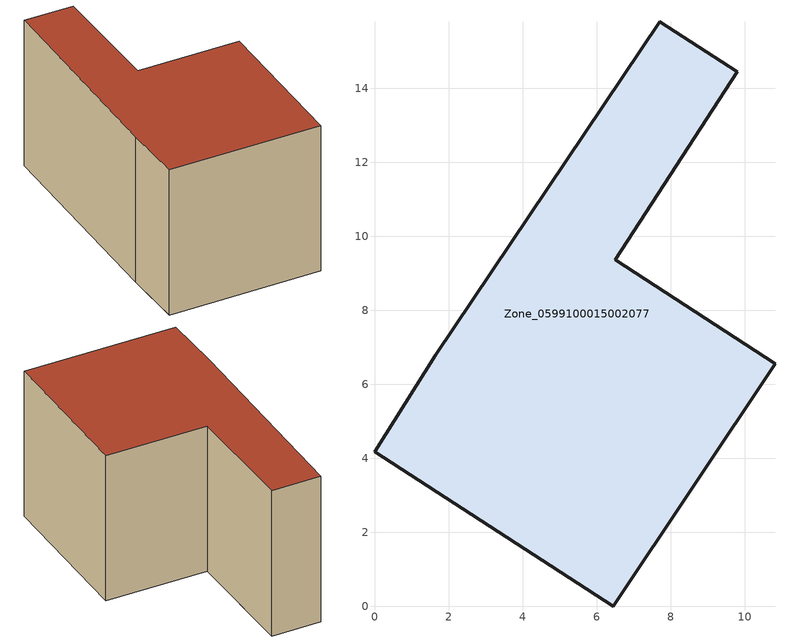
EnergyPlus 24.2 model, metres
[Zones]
Zone_0599100015002077
 floor ground (C_G): 0,4.18 1.65,6.8 7.7,15.8 9.8,14.44 6.5,9.36 10.82,6.55 6.45,0 z0.93
 wall outside (C_F): 9.8,14.44 7.7,15.8 1.65,6.8 0,4.18 6.45,0 10.82,6.55 6.5,9.36 9.8,14.44 z0.93:8.63
 roof outside (C_R): 10.82,6.55 6.5,9.36 9.8,14.44 7.7,15.8 1.65,6.8 0,4.18 6.45,0 z8.63
[BUILDING]
Pand.0599100015002077: North Axis=0; Terrain=City; Loads Convergence Tolerance Value=0.04; Temperature Convergence Tolerance Value=0.4; Solar Distribution=FullExterior; Maximum Number of Warmup Days=25; Minimum Number of Warmup Days=1
[Site:Location]
Rotterdam.The.Hague.AP_ZH_NLD Design_Conditions: Latitude=51.96; Longitude=4.45; Time Zone=1; Elevation=-4.5
[SITE:GROUNDTEMPERATURE:BUILDINGSURFACE]
18, 18, 18, 18, 18, 18, 18, 18, 18, 18, 18, 18
[MATERIAL] Thermal Absorptance=0.9; Solar Absorptance=0.7; Visible Absorptance=0.7
Name | Roughness | Thickness | Conductivity | Density | Specific Heat
G.TI.1965-1974 | MediumSmooth | 0.15 | 0.882353 | 540 | 1210
F.TI.1965-1974 | Rough | 0.3 | 0.697674 | 1920 | 840
R.TI.1965-1974 | MediumRough | 0.2 | 0.232558 | 1500 | 1000
[CONSTRUCTION]
C_G: G.TI.1965-1974
C_F: F.TI.1965-1974
C_R: R.TI.1965-1974
[ZONE]
Zone_0599100015002077: Type=1; Multiplier=1; Ceiling Height=Autocalculate; Volume=Autocalculate; Floor Area=autocalculate; Part of Total Floor Area=Yes
[ZONEINFILTRATION:DESIGNFLOWRATE]
Infil_Zone_0599100015002077: Zone or ZoneList or Space or SpaceList=Zone_0599100015002077; Schedule=AlwaysOn; Design Flow Rate Calculation Method=Flow/Area; Flow Rate per Floor Area=0.003; Constant Term Coefficient=1; Temperature Term Coefficient=0; Velocity Term Coefficient=0; Velocity Squared Term Coefficient=0
[HVACTEMPLATE:ZONE:IDEALLOADSAIRSYSTEM]
Zone_0599100015002077: Maximum Heating Supply Air Temperature=50; Minimum Cooling Supply Air Temperature=13; Maximum Heating Supply Air Humidity Ratio=0.0156; Minimum Cooling Supply Air Humidity Ratio=0.0077; Heating Limit=NoLimit; Cooling Limit=NoLimit; Dehumidification Control Type=ConstantSensibleHeatRatio; Cooling Sensible Heat Ratio=0.7; Dehumidification Setpoint=60; Humidification Control Type=None; Humidification Setpoint=30; Outdoor Air Method=None; Outdoor Air Flow Rate per Person=0.00944; Outdoor Air Flow Rate per Zone Floor Area=0; Outdoor Air Flow Rate per Zone=0; Demand Controlled Ventilation Type=None; Outdoor Air Economizer Type=NoEconomizer; Heat Recovery Type=None; Sensible Heat Recovery Effectiveness=0.7; Latent Heat Recovery Effectiveness=0.65
[ZONECONTROL:THERMOSTAT]
ThermostatControl_Zone_0599100015002077: Zone or ZoneList=Zone_0599100015002077; Control Type Schedule=DualSetpointControlType; Control 1=Thermostat_Zone_0599100015002077; Temperature Difference Between Cutout And Setpoint=0
[THERMOSTATSETPOINT:DUALSETPOINT]
Thermostat_Zone_0599100015002077: Heating Setpoint Temperature Schedule=HeatingSetpoint_Zone_0599100015002077; Cooling Setpoint Temperature Schedule=CoolingSetpoint_Zone_0599100015002077
[SCHEDULE:COMPACT]
HeatingSetpoint_Zone_0599100015002077: Through: 12/31, For: AllDays, Until: 24:00, 21
CoolingSetpoint_Zone_0599100015002077: Through: 12/31, For: AllDays, Until: 24:00, 24
DualSetpointControlType: Through: 12/31, For: AllDays, Until: 24:00, 4
AlwaysOn: Through: 12/31, For: AllDays, Until: 24:00, 1
